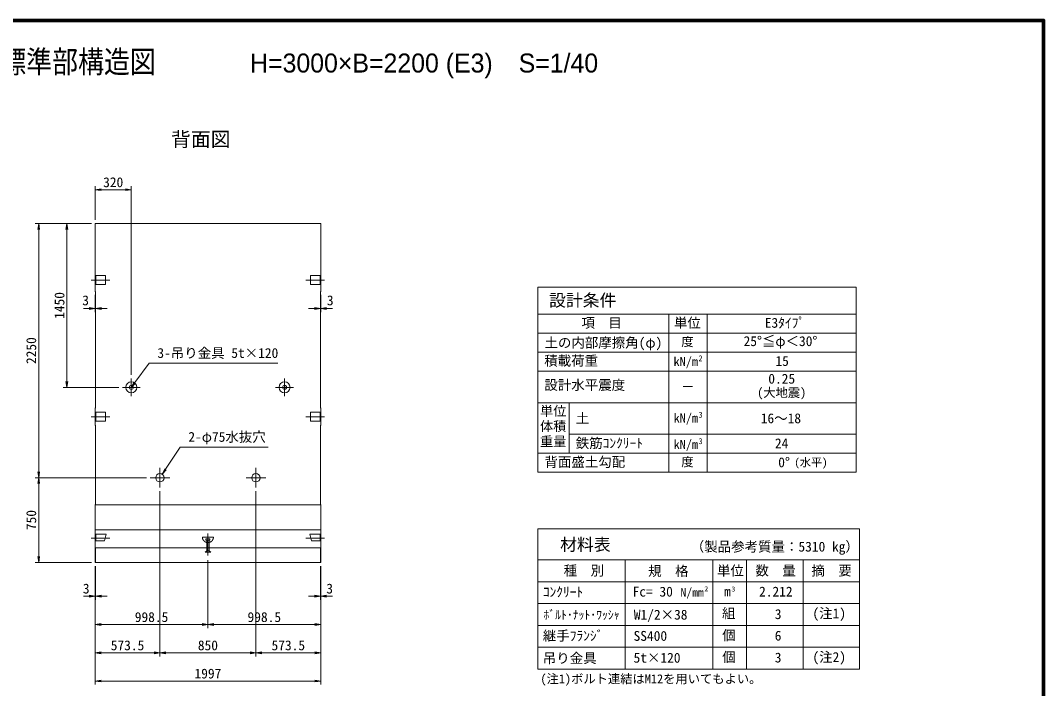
# Model space of a CAD drawing. Units: millimetres at full size, sheet at 1:40. Extents: x 141688 to 157488, y 10656 to 21690.
# Drawn here: x 148429 to 157488, y 15775 to 21690 of the extents above; entities that cross this region are included whole.
import ezdxf
from ezdxf.enums import TextEntityAlignment as Align

# ---------------------------------------------------------------- set-up
doc = ezdxf.new("R2010")
doc.units = ezdxf.units.MM
doc.header["$LTSCALE"] = 40
doc.linetypes.add('CHAIN', pattern=[18.5, 12, -1.5, 3.5, -1.5])
doc.linetypes.add('DASHED', pattern=[7.5, 6, -1.5])
for name, color, linetype, lineweight in [('01図枠', 1, 'Continuous', 70), ('中心', 6, 'CHAIN', 9), ('外形線', 7, 'Continuous', 13), ('寸法', 2, 'Continuous', 9), ('細線', 4, 'Continuous', 9), ('連結部', 4, 'Continuous', 13)]:
    doc.layers.add(name, color=color, linetype=linetype, lineweight=lineweight)
doc.layers.add('文字', color=7, linetype='Continuous')
doc.styles.add('ＭＳ ゴシック', font='')
doc.styles.add('ＭＳ Ｐゴシック', font='')
doc.styles.get('ＭＳ ゴシック').set_extended_font_data('MS Gothic')
doc.styles.get('ＭＳ Ｐゴシック').set_extended_font_data('MS PGothic')

# ---------------------------------------------------------------- blocks, each defined once
blk = doc.blocks.new('open_arrow')
at = {"color": 0, "linetype": 'Continuous', "lineweight": -2}
blk.add_lwpolyline([(7.5, 1.25), (0, 0), (7.5, -1.25)], dxfattribs=at)

msp = doc.modelspace()

# ---------------------------------------------------------------- linework, layer by layer
at = {"layer": '01図枠'}
msp.add_lwpolyline([(141687.54, 10809.99), (157487.54, 10809.99), (157487.54, 21689.99), (141687.54, 21689.99)], close=True, dxfattribs=at)
at = {"layer": '中心'}
for p, q in [((149221.58, 19391.75), (149056.58, 19391.75)), ((150956.58, 19391.75), (151121.58, 19391.75)), ((149410.58, 18520.75), (149410.58, 18362.75)), ((150767.58, 18520.75), (150767.58, 18362.75)), ((149489.58, 18441.75), (149331.58, 18441.75)), ((150688.58, 18441.75), (150846.58, 18441.75)), ((149221.58, 18181.75), (149056.58, 18181.75)), ((150956.58, 18181.75), (151121.58, 18181.75)), ((149664.08, 17554.25), (149664.08, 17729.25)), ((150514.08, 17554.25), (150514.08, 17729.25)), ((149576.58, 17641.75), (149751.58, 17641.75)), ((150426.58, 17641.75), (150601.58, 17641.75)), ((150089.08, 17146.49), (150089.08, 16951.49)), ((149221.58, 17106.56), (149056.58, 17106.56)), ((150956.58, 17106.56), (151121.58, 17106.56))]:
    msp.add_line(p, q, dxfattribs=at)
at = {"layer": '外形線'}
for p, q in [((149090.58, 19891.75), (151087.58, 19891.75)), ((149090.58, 19891.75), (149090.58, 19291.75)), ((151087.58, 19891.75), (151087.58, 19291.75)), ((149093.58, 19288.75), (149090.58, 19291.75)), ((149093.58, 19288.75), (149093.58, 18259.75)), ((151084.58, 19288.75), (151087.58, 19291.75)), ((151084.58, 19288.75), (151084.58, 18259.75)), ((149093.58, 18259.75), (149090.58, 18256.75)), ((149090.58, 18256.75), (149090.58, 18106.75)), ((151084.58, 18259.75), (151087.58, 18256.75)), ((151087.58, 18256.75), (151087.58, 18106.75)), ((149093.58, 18103.75), (149090.58, 18106.75)), ((149093.58, 18103.75), (149093.58, 17404.75)), ((151084.58, 18103.75), (151087.58, 18106.75)), ((151084.58, 18103.75), (151084.58, 17404.75)), ((149093.58, 17404.75), (149090.58, 17401.75)), ((149090.58, 17401.75), (149090.58, 16891.75)), ((151084.58, 17404.75), (151087.58, 17401.75)), ((151087.58, 17401.75), (151087.58, 16891.75)), ((149090.58, 17021.75), (151087.58, 17021.75)), ((149090.58, 16891.75), (151087.58, 16891.75))]:
    msp.add_line(p, q, dxfattribs=at)
for centre in [(149664.08, 17641.75), (150514.08, 17641.75)]:
    msp.add_circle(centre, 37.5, dxfattribs=at)
at = {"layer": '寸法'}
for p, q in [((149090.58, 19923.75), (149090.58, 20223.75)), ((149410.58, 18552.75), (149410.58, 20223.75)), ((149410.58, 20191.75), (149090.58, 20191.75)), ((149058.58, 19891.75), (148558.58, 19891.75)), ((148590.58, 17641.75), (148590.58, 19891.75)), ((149058.58, 19891.75), (148808.58, 19891.75)), ((148840.58, 19891.75), (148840.58, 18441.75)), ((149090.58, 19259.75), (149090.58, 19108.61)), ((149093.58, 19256.75), (149093.58, 19108.61)), ((151084.58, 19256.75), (151084.58, 19108.61)), ((151087.58, 19259.75), (151087.58, 19108.61)), ((148986.58, 19140.61), (149197.58, 19140.61)), ((151191.58, 19140.61), (150980.58, 19140.61)), ((149299.58, 18441.75), (148808.58, 18441.75)), ((149544.58, 17641.75), (148558.58, 17641.75)), ((149544.58, 17641.75), (148558.58, 17641.75)), ((148590.58, 16891.75), (148590.58, 17641.75)), ((149664.08, 17522.25), (149664.08, 16059.75)), ((149664.08, 17522.25), (149664.08, 16059.75)), ((150514.08, 17522.25), (150514.08, 16059.75)), ((150514.08, 17522.25), (150514.08, 16059.75)), ((149058.58, 16891.75), (148558.58, 16891.75)), ((149090.58, 16859.75), (149090.58, 15809.75)), ((149090.58, 16859.75), (149090.58, 16059.75)), ((149090.58, 16859.75), (149090.58, 16309.75)), ((149090.58, 16859.75), (149090.58, 16559.75)), ((149093.58, 16859.75), (149093.58, 16559.75)), ((150089.08, 16911.17), (150089.08, 16309.75)), ((150089.08, 16911.17), (150089.08, 16309.75)), ((151084.58, 16859.75), (151084.58, 16559.75)), ((151087.58, 16859.75), (151087.58, 15809.75)), ((151087.58, 16859.75), (151087.58, 16059.75)), ((151087.58, 16859.75), (151087.58, 16309.75)), ((151087.58, 16859.75), (151087.58, 16559.75)), ((148986.58, 16591.75), (149197.58, 16591.75)), ((151191.58, 16591.75), (150980.58, 16591.75)), ((149090.58, 16341.75), (150089.08, 16341.75)), ((150089.08, 16341.75), (151087.58, 16341.75)), ((149090.58, 16091.75), (149664.08, 16091.75)), ((149664.08, 16091.75), (150514.08, 16091.75)), ((150514.08, 16091.75), (151087.58, 16091.75)), ((149090.58, 15841.75), (151087.58, 15841.75))]:
    msp.add_line(p, q, dxfattribs=at)
at = {"layer": '寸法', "color": 3}
for p, q in [((153008.66, 17690.01), (153008.66, 19329.39)), ((153008.66, 19329.39), (155828.66, 19329.39)), ((155828.66, 17690.01), (155828.66, 19329.39)), ((153008.66, 19090.01), (155828.66, 19090.01)), ((154168.66, 17690.01), (154168.66, 19090.01)), ((154508.66, 17690.01), (154508.66, 19090.01)), ((153008.66, 18922.01), (155828.66, 18922.01)), ((153008.66, 18754.01), (155828.66, 18754.01)), ((153008.66, 18586.01), (155828.66, 18586.01)), ((153008.66, 18306.01), (155828.66, 18306.01)), ((153288.66, 17858.01), (153288.66, 18306.01)), ((153288.66, 18026.01), (155828.66, 18026.01)), ((153008.66, 17858.01), (155828.66, 17858.01)), ((153008.66, 17690.01), (155828.66, 17690.01)), ((153008.66, 15947.75), (153008.66, 17190.01)), ((153008.66, 17190.01), (155858.66, 17190.01)), ((155858.66, 15947.75), (155858.66, 17190.01)), ((153008.66, 16914.63), (155858.66, 16914.63)), ((153783.66, 15947.75), (153783.66, 16914.63)), ((154558.66, 15947.75), (154558.66, 16914.63)), ((154858.66, 15947.75), (154858.66, 16914.63)), ((154858.66, 16141.13), (154858.66, 16914.63)), ((155358.66, 15947.75), (155358.66, 16914.63)), ((153008.66, 16721.26), (155858.66, 16721.26)), ((153008.66, 16527.88), (155858.66, 16527.88)), ((153008.66, 16334.51), (155858.66, 16334.51)), ((153008.66, 16141.13), (155858.66, 16141.13)), ((153008.66, 15947.75), (155858.66, 15947.75))]:
    msp.add_line(p, q, dxfattribs=at)
at = {"layer": '寸法', "color": 3, "linetype": 'DASHED'}
for p, q in [((150040.03, 17116.49), (150138.13, 17116.49)), ((150071.08, 17101.49), (150107.08, 17101.49)), ((150071.08, 17089.49), (150071.08, 17101.49)), ((150107.08, 17089.49), (150071.08, 17089.49)), ((150079.03, 17089.49), (150079.03, 16993.15)), ((150099.05, 17089.49), (150099.05, 16993.15)), ((150107.08, 17101.49), (150107.08, 17089.49)), ((150064.03, 16981.49), (150079.03, 16993.15)), ((150114.05, 16981.49), (150064.03, 16981.49)), ((150079.03, 16993.15), (150099.05, 16993.15)), ((150099.05, 16993.15), (150114.05, 16981.49))]:
    msp.add_line(p, q, dxfattribs=at)
at = {"layer": '寸法'}
for points in [[(149410.58, 18441.75), (149441.53, 18483.53), (149569.4, 18656.15), (150707.57, 18656.15)], [(149684.77, 17673.02), (149713.47, 17716.39), (149843.83, 17913.41), (150621.48, 17913.41)]]:
    msp.add_lwpolyline(points, dxfattribs=at)
at = {"layer": '寸法', "color": 3}
for centre in [(149410.58, 18441.75), (150767.58, 18441.75)]:
    msp.add_circle(centre, 18, dxfattribs=at)
at = {"layer": '寸法', "color": 3, "linetype": 'DASHED'}
msp.add_arc((150089.08, 17116.49), 49.05, 180, 0, dxfattribs=at)
at = {"layer": '細線'}
for p, q in [((149096.58, 19351.75), (149096.58, 19431.75)), ((149181.58, 19431.75), (149096.58, 19431.75)), ((149181.58, 19351.75), (149181.58, 19431.75)), ((150996.58, 19351.75), (150996.58, 19431.75)), ((150996.58, 19431.75), (151081.58, 19431.75)), ((151081.58, 19351.75), (151081.58, 19431.75)), ((149181.58, 19351.75), (149096.58, 19351.75)), ((150996.58, 19351.75), (151081.58, 19351.75)), ((149096.58, 18141.75), (149096.58, 18221.75)), ((149181.58, 18221.75), (149096.58, 18221.75)), ((149181.58, 18141.75), (149181.58, 18221.75)), ((150996.58, 18141.75), (150996.58, 18221.75)), ((150996.58, 18221.75), (151081.58, 18221.75)), ((151081.58, 18141.75), (151081.58, 18221.75)), ((149181.58, 18141.75), (149096.58, 18141.75)), ((150996.58, 18141.75), (151081.58, 18141.75)), ((149090.58, 17401.75), (151087.58, 17401.75)), ((149090.58, 17180.7), (151087.58, 17180.7)), ((149093.58, 16891.75), (149093.58, 17021.75)), ((151084.58, 16891.75), (151084.58, 17021.75))]:
    msp.add_line(p, q, dxfattribs=at)
at = {"layer": '細線', "linetype": 'DASHED'}
for p, q in [((149096.58, 17081.56), (149096.58, 17141.56)), ((149096.58, 17141.56), (149187.58, 17141.56)), ((149172.58, 17081.56), (149187.58, 17141.56)), ((151005.58, 17081.56), (150990.58, 17141.56)), ((151081.58, 17141.56), (150990.58, 17141.56)), ((151081.58, 17081.56), (151081.58, 17141.56)), ((149096.58, 17081.56), (149172.58, 17081.56)), ((151081.58, 17081.56), (151005.58, 17081.56))]:
    msp.add_line(p, q, dxfattribs=at)
at = {"layer": '連結部', "color": 3}
for centre in [(149410.58, 18441.75), (150767.58, 18441.75)]:
    msp.add_circle(centre, 49, dxfattribs=at)

# ---------------------------------------------------------------- block references
at = {"layer": '寸法', "xscale": 6.93, "yscale": 6.93}
for p in [(149090.58, 20191.75), (149093.58, 19140.61), (151087.58, 19140.61), (149093.58, 16591.75), (151087.58, 16591.75), (149090.58, 16341.75), (150089.08, 16341.75), (149090.58, 16091.75), (149664.08, 16091.75), (150514.08, 16091.75), (149090.58, 15841.75)]:
    msp.add_blockref('open_arrow', p, dxfattribs=at)
for p, rotation in [((149410.58, 20191.75), 180), ((148590.58, 19891.75), 270), ((148840.58, 19891.75), 270), ((149090.58, 19140.61), 180), ((151084.58, 19140.61), 180), ((148840.58, 18441.75), 90), ((149410.58, 18441.75), 53.5), ((148590.58, 17641.75), 90), ((149684.77, 17673.02), 56.5), ((148590.58, 17641.75), 270), ((148590.58, 16891.75), 90), ((149090.58, 16591.75), 180), ((151084.58, 16591.75), 180), ((150089.08, 16341.75), 180), ((151087.58, 16341.75), 180), ((149664.08, 16091.75), 180), ((150514.08, 16091.75), 180), ((151087.58, 16091.75), 180), ((151087.58, 15841.75), 180)]:
    msp.add_blockref('open_arrow', p, dxfattribs=dict(at, rotation=rotation))

# ---------------------------------------------------------------- texts
at = {"layer": '寸法', "style": 'ＭＳ ゴシック'}
for s, p in [('320', (149250.58, 20257.75)), ('3', (149006.19, 19212.05)), ('3', (151171.96, 19212.05)), ('3', (149011.46, 16660.35)), ('3', (151166.7, 16660.35)), ('998.5', (149589.83, 16407.75)), ('998.5', (150588.33, 16407.75)), ('573.5', (149377.33, 16157.75)), ('850', (150089.08, 16157.75)), ('573.5', (150800.83, 16157.75)), ('1997', (150089.08, 15907.75))]:
    msp.add_text(s, height=87.35, dxfattribs=at).set_placement(p, align=Align.MIDDLE_CENTER)
for s, p in [('1450', (148774.58, 19166.75)), ('2250', (148524.58, 18766.75)), ('750', (148524.58, 17266.75))]:
    msp.add_text(s, height=87.35, rotation=90, dxfattribs=at).set_placement(p, align=Align.MIDDLE_CENTER)
at = {"layer": '寸法', "color": 3, "style": 'ＭＳ ゴシック'}
for s, height, p in [('設計条件', 109.2, (153109.63, 19125.26)), ('項\u3000目', 87.35, (153396.05, 18943.25)), ('単位', 87.35, (154215.25, 18943.25)), ('E3ﾀｲﾌﾟ', 87.35, (155019.33, 18943.25)), ('土の内部摩擦角(φ)', 87.35, (153068.98, 18767.38)), ('度', 79.75, (154280.45, 18782.32)), ('25°', 87.35, (154831.68, 18780.87)), ('≦φ＜30°', 87.35, (154994.27, 18780.87)), ('積載荷重', 87.35, (153067.08, 18607.38)), ('kN/m', 79.75, (154211.51, 18606.57)), ('2', 52.22, (154432.66, 18657.04)), ('15', 87.35, (155113.81, 18605.41)), ('設計水平震度', 87.35, (153067.94, 18393.07)), ('0.25', 87.35, (155050.66, 18448.02)), ('ー', 79.75, (154283.44, 18383.04)), ('(大地震)', 79.75, (154951.88, 18331.99)), ('土', 87.35, (153345.68, 18098.51)), ('kN/m', 79.75, (154211.94, 18106.51)), ('3', 52.22, (154433.08, 18156.99)), ('16～18', 87.35, (154983.92, 18097.86)), ('鉄筋ｺﾝｸﾘｰﾄ', 87.35, (153345.68, 17877.93)), ('kN/m', 79.75, (154211.94, 17873)), ('3', 52.22, (154433.08, 17923.47)), ('24', 87.35, (155109.14, 17876.46)), ('背面盛土勾配', 87.35, (153068.66, 17711.25)), ('度', 79.75, (154280.45, 17718.32)), ('0°', 87.35, (155138.56, 17708.27)), ('(水平)', 72.16, (155280.89, 17719.78)), ('材料表', 109.2, (153207.53, 16962.76)), ('種\u3000別', 87.35, (153238.94, 16749.92)), ('規\u3000格', 87.35, (153987.09, 16745.78)), ('単位', 87.35, (154596.29, 16748.98)), ('数\u3000量', 87.35, (154936.69, 16749.72)), ('摘\u3000要', 87.35, (155431.68, 16749.33)), ('ｺﾝｸﾘｰﾄ', 87.35, (153054.31, 16560.77)), ('Fc= 30', 87.35, (153849.08, 16563.19)), ('N/mm', 75.95, (154272.83, 16565.37)), ('2', 43.67, (154484.39, 16622.61)), ('3', 43.67, (154724.63, 16621.06)), ('m', 87.35, (154659.24, 16564.35)), ('組', 87.35, (154641.34, 16370.97)), ('(注1)', 87.35, (155441.34, 16370.97)), ('ﾎﾞﾙﾄ･ﾅｯﾄ･ﾜｯｼｬ', 75.95, (153060.14, 16365.96)), ('W1/2×38', 87.35, (153859.85, 16359.28)), ('継手ﾌﾗﾝｼﾞ', 87.35, (153054.09, 16172.71)), ('SS400', 87.35, (153857.64, 16171.17)), ('個 ', 87.35, (154642.67, 16177.6)), ('吊り金具', 87.35, (153054.09, 15974.01)), ('5t×120', 87.35, (153857.64, 15977.79)), ('個 ', 87.35, (154642.67, 15984.22)), ('(注2)', 87.35, (155441.34, 15984.22))]:
    msp.add_text(s, height=height, dxfattribs=at).set_placement(p, align=Align.BOTTOM_LEFT)
at = {"layer": '寸法', "style": 'ＭＳ ゴシック'}
for s, p in [('3-吊り金具 5t×120', (149641.4, 18676.15)), ('2-φ75水抜穴', (149915.83, 17933.41))]:
    msp.add_text(s, height=87.35, dxfattribs=at).set_placement(p, align=Align.BOTTOM_LEFT)
at = {"layer": '寸法', "color": 3, "style": 'ＭＳ ゴシック'}
for s, height, p in [('単位', 85.24, (153029.8, 18275.15)), ('体積', 85.24, (153029.8, 18140.48)), ('重量', 85.24, (153029.8, 18005.81)), ('(注1)ボルト連結はM12を用いてもよい。', 79.75, (153032.79, 15901.13))]:
    msp.add_text(s, height=height, dxfattribs=at).set_placement(p, align=Align.TOP_LEFT)
for s, p in [('（製品参考質量：5310 kg）', (155852.61, 16961.65)), ('2.212', (155265.9, 16563.67)), ('3', (155167.37, 16363.95)), ('6', (155167.11, 16172.95)), ('3', (155167.11, 15979.57))]:
    msp.add_text(s, height=87.35, dxfattribs=at).set_placement(p, align=Align.BOTTOM_RIGHT)
at = {"layer": '文字', "style": 'ＭＳ Ｐゴシック', "width": 0.85}
msp.add_text(' KLウォール3型（Eタイプ）標準部構造図\u3000\u3000\u3000\u3000\u3000\u3000\u3000\u3000\u3000\u3000\u3000\u3000\u3000\u3000 \u3000\u3000\u3000\u3000', height=197.9, dxfattribs=at).set_placement((149587.54, 21165.77), align=Align.BOTTOM_CENTER)
at = {"layer": '文字', "style": 'ＭＳ Ｐゴシック'}
msp.add_text('H=3000×B=2200 (E3)\u3000S=1/40', height=168.3, dxfattribs=at).set_placement((150462.49, 21178.44), align=Align.BOTTOM_LEFT)
msp.add_text(' 背面図 ', height=128.7, dxfattribs=at).set_placement((150025.24, 20535.14), align=Align.BOTTOM_CENTER)

doc.saveas('drawing.dxf')
